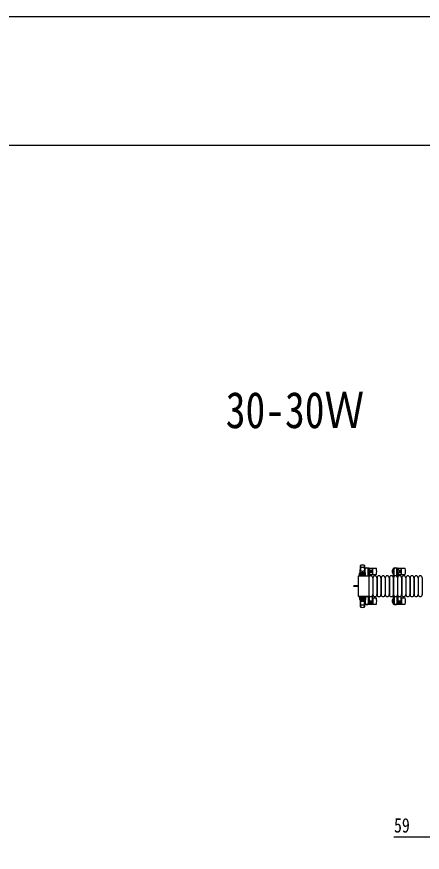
# Model space of a CAD drawing. Units: millimetres, scale not verified. Extents: x -16832 to 16820, y -11892 to 11880.
# Drawn here: x 5091 to 7549, y 6816 to 11880 of the extents above; entities that cross this region are included whole.
import ezdxf
from ezdxf.enums import TextEntityAlignment as Align

# ---------------------------------------------------------------- set-up
doc = ezdxf.new("R2010")
doc.units = ezdxf.units.MM
doc.header["$LTSCALE"] = 50
for name, color, linetype in [('0-1_USER1', 3, 'Continuous'), ('0-4_YKK_13', 4, 'Continuous'), ('0-5_YKK_A1', 4, 'Continuous'), ('0-6_YKK_D', 6, 'Continuous'), ('0-7_YKK_ZWAK', 7, 'Continuous')]:
    doc.layers.add(name, color=color, linetype=linetype)
doc.styles.add('ＭＳ ゴシック', font='')
doc.styles.get('ＭＳ ゴシック').set_extended_font_data('MS Gothic')

msp = doc.modelspace()

# ---------------------------------------------------------------- linework, layer by layer
at = {"layer": '0-4_YKK_13'}
for p, q in [((7168.84, 8491.19), (7168.84, 8508.19)), ((7202.84, 8509.19), (7169.84, 8509.19)), ((7172.34, 8510.19), (7174.77, 8554.21)), ((7172.34, 8510.19), (7200.34, 8510.19)), ((7173.34, 8509.19), (7173.34, 8510.19)), ((7173.34, 8510.19), (7199.34, 8510.19)), ((7173.34, 8509.19), (7175.74, 8509.19)), ((7174.84, 8553.79), (7174.84, 8528.06)), ((7196.94, 8509.19), (7199.34, 8509.19)), ((7197.84, 8554.57), (7197.84, 8527.38)), ((7200.34, 8510.19), (7197.9, 8554.21)), ((7199.34, 8509.19), (7199.34, 8510.19)), ((7201.54, 8530.39), (7202.34, 8530.39)), ((7201.54, 8519.87), (7201.54, 8530.39)), ((7203.14, 8513.89), (7201.54, 8519.87)), ((7222.64, 8538.69), (7202.04, 8538.69)), ((7202.34, 8516.89), (7202.34, 8533.89)), ((7203.14, 8513.89), (7203.34, 8513.89)), ((7203.34, 8509.05), (7203.34, 8533.69)), ((7203.84, 8491.19), (7203.84, 8508.19)), ((7221.34, 8533.89), (7224.64, 8533.89)), ((7221.34, 8491.19), (7221.34, 8533.69)), ((7221.53, 8513.89), (7221.34, 8513.89)), ((7221.53, 8513.89), (7223.14, 8519.87)), ((7222.34, 8516.89), (7222.34, 8533.89)), ((7223.14, 8530.39), (7222.34, 8530.39)), ((7223.14, 8519.87), (7223.14, 8530.39)), ((7224.37, 8537.69), (7270.43, 8537.69)), ((7224.64, 8533.89), (7224.64, 8536.69)), ((7232.63, 8526.19), (7241.84, 8526.19)), ((7232.63, 8511.19), (7241.84, 8511.19)), ((7237.02, 8519.13), (7236.14, 8519.13)), ((7239.66, 8518.25), (7240.54, 8518.25)), ((7249.34, 8501.69), (7249.34, 8535.69)), ((7375.54, 8530.39), (7376.34, 8530.39)), ((7375.54, 8519.87), (7375.54, 8530.39)), ((7377.14, 8513.89), (7375.54, 8519.87)), ((7396.64, 8538.69), (7376.04, 8538.69)), ((7376.34, 8516.89), (7376.34, 8533.89)), ((7377.14, 8513.89), (7377.34, 8513.89)), ((7377.34, 8487.62), (7377.34, 8533.69)), ((7395.34, 8533.89), (7398.64, 8533.89)), ((7395.34, 8487.62), (7395.34, 8533.69)), ((7395.53, 8513.89), (7395.34, 8513.89)), ((7395.53, 8513.89), (7397.14, 8519.87)), ((7396.34, 8516.89), (7396.34, 8533.89)), ((7397.14, 8530.39), (7396.34, 8530.39)), ((7397.14, 8519.87), (7397.14, 8530.39)), ((7398.37, 8537.69), (7444.43, 8537.69)), ((7398.64, 8533.89), (7398.64, 8536.69)), ((7406.63, 8526.19), (7415.84, 8526.19)), ((7406.63, 8511.19), (7415.84, 8511.19)), ((7411.02, 8519.13), (7410.14, 8519.13)), ((7413.66, 8518.25), (7414.54, 8518.25)), ((7423.34, 8501.69), (7423.34, 8535.69)), ((7162.34, 8368.18), (7162.34, 8489.19)), ((7162.34, 8489.19), (7162.34, 8489.19)), ((7164.83, 8491.69), (7221.34, 8491.69)), ((7164.83, 8491.69), (7164.83, 8491.69)), ((7203.84, 8491.19), (7168.84, 8491.19)), ((7169.78, 8496.69), (7202.95, 8496.69)), ((7202.84, 8501.19), (7169.84, 8501.19)), ((7203.34, 8491.19), (7221.34, 8491.19)), ((7221.34, 8491.69), (7221.34, 8491.69)), ((7223.84, 8489.19), (7223.84, 8368.18)), ((7223.84, 8489.19), (7223.84, 8489.19)), ((7224.34, 8499.69), (7270.43, 8499.69)), ((7224.34, 8479.69), (7224.34, 8377.69)), ((7248.34, 8479.69), (7248.34, 8377.69)), ((7249.34, 8479.69), (7249.34, 8377.69)), ((7273.34, 8479.69), (7273.34, 8377.69)), ((7274.34, 8479.69), (7274.34, 8377.69)), ((7298.34, 8479.69), (7298.34, 8377.69)), ((7299.34, 8479.69), (7299.34, 8377.69)), ((7323.34, 8479.69), (7323.34, 8377.69)), ((7324.34, 8479.69), (7324.34, 8377.69)), ((7348.34, 8479.69), (7348.34, 8377.69)), ((7349.34, 8479.69), (7349.34, 8377.69)), ((7373.34, 8479.69), (7373.34, 8377.69)), ((7374.34, 8479.69), (7374.34, 8377.69)), ((7398.34, 8499.69), (7444.43, 8499.69)), ((7398.34, 8479.69), (7398.34, 8377.69)), ((7399.34, 8479.69), (7399.34, 8377.69)), ((7423.34, 8479.69), (7423.34, 8377.69)), ((7424.34, 8479.69), (7424.34, 8377.69)), ((7448.34, 8479.69), (7448.34, 8377.69)), ((7449.34, 8479.69), (7449.34, 8377.69)), ((7473.34, 8479.69), (7473.34, 8377.69)), ((7474.34, 8479.69), (7474.34, 8377.69)), ((7498.34, 8479.69), (7498.34, 8377.69)), ((7499.34, 8479.69), (7499.34, 8377.69)), ((7523.34, 8479.69), (7523.34, 8377.69)), ((7524.34, 8479.69), (7524.34, 8377.69)), ((7548.34, 8479.69), (7548.34, 8377.69)), ((7134.34, 8427.19), (7134.34, 8430.19)), ((7149.84, 8430.19), (7134.34, 8430.19)), ((7149.19, 8427.19), (7149.19, 8430.19)), ((7162.34, 8430.19), (7149.84, 8430.19)), ((7162.34, 8368.18), (7162.34, 8368.18)), ((7221.34, 8365.69), (7164.83, 8365.69)), ((7164.83, 8365.69), (7164.83, 8365.69)), ((7203.84, 8366.19), (7168.84, 8366.19)), ((7168.84, 8366.19), (7168.84, 8349.19)), ((7169.78, 8360.69), (7202.95, 8360.69)), ((7202.84, 8356.19), (7169.84, 8356.19)), ((7203.34, 8366.19), (7221.34, 8366.19)), ((7203.84, 8366.19), (7203.84, 8349.19)), ((7221.34, 8366.19), (7221.34, 8323.69)), ((7221.34, 8365.69), (7221.34, 8365.69)), ((7223.84, 8368.18), (7223.84, 8368.18)), ((7224.34, 8357.69), (7226.34, 8357.69)), ((7226.34, 8369.01), (7226.34, 8341.19)), ((7246.34, 8341.19), (7246.34, 8369.01)), ((7246.34, 8357.69), (7270.43, 8357.69)), ((7249.34, 8355.69), (7249.34, 8321.69)), ((7377.34, 8369.75), (7377.34, 8323.69)), ((7395.34, 8369.75), (7395.34, 8323.69)), ((7398.34, 8357.69), (7401.34, 8357.69)), ((7401.34, 8369.01), (7401.34, 8341.19)), ((7421.34, 8341.19), (7421.34, 8369.01)), ((7421.34, 8357.69), (7444.43, 8357.69)), ((7423.34, 8355.69), (7423.34, 8321.69)), ((7202.84, 8348.19), (7169.84, 8348.19)), ((7172.34, 8347.19), (7200.34, 8347.19)), ((7172.34, 8347.19), (7174.77, 8303.16)), ((7173.34, 8348.19), (7175.74, 8348.19)), ((7173.34, 8348.19), (7173.34, 8347.19)), ((7173.34, 8347.19), (7199.34, 8347.19)), ((7174.84, 8303.58), (7174.84, 8329.31)), ((7196.94, 8348.19), (7199.34, 8348.19)), ((7197.84, 8302.81), (7197.84, 8329.99)), ((7200.34, 8347.19), (7197.9, 8303.16)), ((7199.34, 8348.19), (7199.34, 8347.19)), ((7203.14, 8343.49), (7201.54, 8337.5)), ((7201.54, 8337.5), (7201.54, 8326.99)), ((7201.54, 8326.99), (7202.34, 8326.99)), ((7222.64, 8318.69), (7202.04, 8318.69)), ((7202.34, 8340.49), (7202.34, 8323.49)), ((7203.14, 8343.49), (7203.34, 8343.49)), ((7203.34, 8348.32), (7203.34, 8323.69)), ((7221.53, 8343.49), (7221.34, 8343.49)), ((7221.34, 8323.49), (7224.64, 8323.49)), ((7221.53, 8343.49), (7223.14, 8337.5)), ((7222.34, 8340.49), (7222.34, 8323.49)), ((7223.14, 8326.99), (7222.34, 8326.99)), ((7223.14, 8337.5), (7223.14, 8326.99)), ((7224.37, 8319.69), (7270.43, 8319.69)), ((7224.64, 8323.49), (7224.64, 8320.69)), ((7228.34, 8339.19), (7244.34, 8339.19)), ((7230.09, 8327.69), (7242.59, 8327.69)), ((7230.84, 8339.19), (7230.84, 8327.69)), ((7241.84, 8327.69), (7241.84, 8339.19)), ((7377.14, 8343.49), (7375.54, 8337.5)), ((7375.54, 8337.5), (7375.54, 8326.99)), ((7375.54, 8326.99), (7376.34, 8326.99)), ((7396.64, 8318.69), (7376.04, 8318.69)), ((7376.34, 8340.49), (7376.34, 8323.49)), ((7377.14, 8343.49), (7377.34, 8343.49)), ((7395.53, 8343.49), (7395.34, 8343.49)), ((7395.34, 8323.49), (7398.64, 8323.49)), ((7395.53, 8343.49), (7397.14, 8337.5)), ((7396.34, 8340.49), (7396.34, 8323.49)), ((7397.14, 8326.99), (7396.34, 8326.99)), ((7397.14, 8337.5), (7397.14, 8326.99)), ((7398.37, 8319.69), (7444.43, 8319.69)), ((7398.64, 8323.49), (7398.64, 8320.69)), ((7403.34, 8339.19), (7419.34, 8339.19)), ((7405.09, 8327.69), (7417.59, 8327.69)), ((7405.84, 8339.19), (7405.84, 8327.69)), ((7416.84, 8327.69), (7416.84, 8339.19))]:
    msp.add_line(p, q, dxfattribs=at)
for points in [[(7200.04, 8536.69), (7200.04, 8533.89), (7203.34, 8533.89)], [(7236.14, 8519.13), (7236.14, 8518.25), (7237.02, 8518.25)], [(7238.78, 8520.01), (7238.78, 8520.89), (7237.9, 8520.89), (7237.9, 8520.01)], [(7237.9, 8517.37), (7237.9, 8516.49), (7238.78, 8516.49), (7238.78, 8517.37)], [(7240.54, 8518.25), (7240.54, 8519.13), (7239.66, 8519.13)], [(7374.04, 8536.69), (7374.04, 8533.89), (7377.34, 8533.89)], [(7410.14, 8519.13), (7410.14, 8518.25), (7411.02, 8518.25)], [(7412.78, 8520.01), (7412.78, 8520.89), (7411.9, 8520.89), (7411.9, 8520.01)], [(7411.9, 8517.37), (7411.9, 8516.49), (7412.78, 8516.49), (7412.78, 8517.37)], [(7414.54, 8518.25), (7414.54, 8519.13), (7413.66, 8519.13)], [(7162.34, 8427.19), (7149.84, 8427.19), (7134.34, 8427.19)], [(7200.04, 8320.69), (7200.04, 8323.49), (7203.34, 8323.49)], [(7242.59, 8323.69), (7236.34, 8323.69), (7230.09, 8323.69)], [(7374.04, 8320.69), (7374.04, 8323.49), (7377.34, 8323.49)], [(7417.59, 8323.69), (7411.34, 8323.69), (7405.09, 8323.69)]]:
    msp.add_lwpolyline(points, dxfattribs=at)
for centre in [(7238.34, 8518.69), (7412.34, 8518.69)]:
    msp.add_circle(centre, 4, dxfattribs=at)
for centre, radius, start, end in [((7169.84, 8508.19), 1, 90, 180), ((7176.27, 8554.13), 1.5, 101.97738, 176.83138), ((7182.84, 8528.25), 8, 180, 263.72071), ((7182.84, 8527.38), 8, 180, 263.72071), ((7186.34, 8506.69), 50, 78.05356, 101.94644), ((7186.34, 8506.69), 50, 78.02262, 101.94644), ((7186.34, 8492.09), 50, 79.12335, 100.54947), ((7186.34, 8560.06), 40, 263.72071, 276.27929), ((7186.34, 8559.19), 40, 263.72071, 276.27929), ((7189.84, 8528.25), 8, 276.27929, 0), ((7189.84, 8527.38), 8, 276.27929, 0), ((7196.4, 8554.13), 1.5, 3.16862, 78.02262), ((7212.34, 8518.69), 21, 125.85347, 129.53368), ((7212.34, 8518.69), 15, 143.1301, 149.27754), ((7202.04, 8536.69), 2, 90, 180), ((7202.84, 8508.19), 1, 0, 90), ((7208.34, 8533.69), 5, 90, 180), ((7212.34, 8518.69), 21, 72.24721, 107.75279), ((7216.34, 8533.69), 5, 0, 90), ((7222.64, 8536.69), 2, 0, 90), ((7212.34, 8518.69), 15, 323.1301, 36.8699), ((7212.34, 8518.69), 21, 304.8499, 337.27158), ((7212.34, 8518.69), 21, 22.72842, 54.14653), ((7232.63, 8527.19), 1, 202.72842, 270), ((7232.63, 8510.19), 1, 90, 157.27158), ((7237.02, 8520.01), 0.88, 270, 0), ((7237.02, 8517.37), 0.88, 0, 90), ((7239.66, 8520.01), 0.88, 180, 270), ((7239.66, 8517.37), 0.88, 90, 180), ((7241.84, 8518.69), 7.5, 270, 90), ((7270.43, 8536.69), 1, 5.73917, 90), ((7091.34, 8518.69), 181, 354.26083, 5.73917), ((7386.34, 8518.69), 21, 125.85347, 235.1501), ((7386.34, 8518.69), 15, 143.1301, 216.8699), ((7376.04, 8536.69), 2, 90, 180), ((7382.34, 8533.69), 5, 90, 180), ((7386.34, 8518.69), 21, 72.24721, 107.75279), ((7390.34, 8533.69), 5, 0, 90), ((7396.64, 8536.69), 2, 0, 90), ((7386.34, 8518.69), 15, 323.1301, 36.8699), ((7386.34, 8518.69), 21, 304.8499, 337.27158), ((7386.34, 8518.69), 21, 22.72842, 54.14653), ((7406.63, 8527.19), 1, 202.72842, 270), ((7406.63, 8510.19), 1, 90, 157.27158), ((7411.02, 8520.01), 0.88, 270, 0), ((7411.02, 8517.37), 0.88, 0, 90), ((7413.66, 8520.01), 0.88, 180, 270), ((7413.66, 8517.37), 0.88, 90, 180), ((7415.84, 8518.69), 7.5, 270, 90), ((7444.43, 8536.69), 1, 5.73917, 90), ((7265.34, 8518.69), 181, 354.26083, 5.73917), ((7169.84, 8500.19), 1, 90, 180), ((7202.84, 8500.19), 1, 0, 90), ((7236.34, 8479.69), 12, 0, 180), ((7261.34, 8479.69), 12, 0, 180), ((7270.43, 8500.69), 1, 270, 354.26083), ((7286.34, 8479.69), 12, 0, 180), ((7311.34, 8479.69), 12, 0, 180), ((7336.34, 8479.69), 12, 0, 180), ((7361.34, 8479.69), 12, 0, 180), ((7386.34, 8479.69), 12, 0, 180), ((7411.34, 8479.69), 12, 0, 180), ((7436.34, 8479.69), 12, 0, 180), ((7444.43, 8500.69), 1, 270, 354.26083), ((7461.34, 8479.69), 12, 0, 180), ((7486.34, 8479.69), 12, 0, 180), ((7511.34, 8479.69), 12, 0, 180), ((7536.34, 8479.69), 12, 0, 180), ((7169.84, 8357.19), 1, 180, 270), ((7202.84, 8357.19), 1, 270, 0), ((7236.34, 8377.69), 12, 180, 0), ((7212.34, 8338.69), 21, 48.18967, 55.1501), ((7227.34, 8369.01), 1, 101.93953, 180), ((7245.34, 8369.01), 1, 0, 78.06054), ((7261.34, 8377.69), 12, 180, 0), ((7270.43, 8356.69), 1, 5.73917, 90), ((7091.34, 8338.69), 181, 354.26083, 5.73917), ((7286.34, 8377.69), 12, 180, 0), ((7311.34, 8377.69), 12, 180, 0), ((7336.34, 8377.69), 12, 180, 0), ((7361.34, 8377.69), 12, 180, 0), ((7386.34, 8338.69), 21, 124.8499, 234.14653), ((7386.34, 8377.69), 12, 180, 0), ((7386.34, 8338.69), 21, 44.41529, 55.1501), ((7411.34, 8377.69), 12, 180, 0), ((7402.34, 8369.01), 1, 101.93953, 180), ((7420.34, 8369.01), 1, 0, 78.06054), ((7436.34, 8377.69), 12, 180, 0), ((7444.43, 8356.69), 1, 5.73917, 90), ((7265.34, 8338.69), 181, 354.26083, 5.73917), ((7461.34, 8377.69), 12, 180, 0), ((7486.34, 8377.69), 12, 180, 0), ((7511.34, 8377.69), 12, 180, 0), ((7536.34, 8377.69), 12, 180, 0), ((7169.84, 8349.19), 1, 180, 270), ((7182.84, 8329.99), 8, 96.27929, 180), ((7182.84, 8329.12), 8, 96.27929, 180), ((7186.34, 8365.29), 50, 259.45053, 280.87665), ((7186.34, 8298.19), 40, 83.72071, 96.27929), ((7186.34, 8297.31), 40, 83.72071, 96.27929), ((7189.84, 8329.99), 8, 0, 83.72071), ((7189.84, 8329.12), 8, 0, 83.72071), ((7212.34, 8338.69), 21, 230.46632, 234.14653), ((7212.34, 8338.69), 15, 210.72246, 216.8699), ((7202.04, 8320.69), 2, 180, 270), ((7202.84, 8349.19), 1, 270, 0), ((7208.34, 8323.69), 5, 180, 270), ((7212.34, 8338.69), 21, 252.24721, 287.75279), ((7216.34, 8323.69), 5, 270, 0), ((7222.64, 8320.69), 2, 270, 0), ((7212.34, 8338.69), 15, 21.03942, 36.8699), ((7212.34, 8338.69), 15, 323.1301, 2.97995), ((7212.34, 8338.69), 21, 305.85347, 319.16521), ((7228.34, 8341.19), 2, 180, 270), ((7230.09, 8325.69), 2, 90, 180), ((7230.09, 8325.69), 2, 180, 270), ((7212.34, 8338.69), 21, 328.41179, 331.75749), ((7241.84, 8338.69), 7.5, 270, 53.13006), ((7238.34, 8338.69), 4, 331.04512, 7.18041), ((7242.59, 8325.69), 2, 0, 90), ((7242.59, 8325.69), 2, 270, 0), ((7244.34, 8341.19), 2, 270, 0), ((7270.43, 8320.69), 1, 270, 354.26083), ((7386.34, 8338.69), 15, 143.1301, 216.8699), ((7376.04, 8320.69), 2, 180, 270), ((7382.34, 8323.69), 5, 180, 270), ((7386.34, 8338.69), 21, 252.24721, 287.75279), ((7390.34, 8323.69), 5, 270, 0), ((7396.64, 8320.69), 2, 270, 0), ((7386.34, 8338.69), 15, 323.1301, 36.8699), ((7386.34, 8338.69), 21, 305.85347, 323.0708), ((7403.34, 8341.19), 2, 180, 270), ((7405.09, 8325.69), 2, 90, 180), ((7405.09, 8325.69), 2, 180, 270), ((7386.34, 8338.69), 21, 327.4594, 337.27158), ((7406.63, 8330.19), 1, 142.33706, 157.27158), ((7415.84, 8338.69), 7.5, 277.66229, 42.83337), ((7417.59, 8325.69), 2, 0, 90), ((7417.59, 8325.69), 2, 270, 0), ((7419.34, 8341.19), 2, 270, 0), ((7444.43, 8320.69), 1, 270, 354.26083), ((7176.27, 8303.24), 1.5, 183.16862, 258.02262), ((7186.34, 8350.69), 50, 258.05356, 281.97738), ((7186.34, 8350.69), 50, 258.05356, 281.94644), ((7196.4, 8303.24), 1.5, 281.97738, 356.83138)]:
    msp.add_arc(centre, radius, start, end, dxfattribs=at)
for centre, major_axis, start_param, end_param in [((7164.84, 8489.18), (-1.77, 1.77), 5.4996506, 7.06672), ((7221.33, 8489.18), (1.77, 1.77), 5.4996506, 7.06672), ((7164.84, 8368.19), (1.77, 1.77), 2.358058, 3.9251274), ((7221.33, 8368.19), (-1.77, 1.77), 2.358058, 3.9251274)]:
    msp.add_ellipse(centre, major_axis=major_axis, ratio=0.997169, start_param=start_param, end_param=end_param, dxfattribs=at)
at = {"layer": '0-5_YKK_A1'}
for p, q in [((7200.34, 8509.19), (7200.34, 8533.69)), ((7200.34, 8533.69), (7203.34, 8533.69)), ((7221.34, 8533.69), (7224.34, 8533.69)), ((7224.34, 8533.69), (7224.34, 8323.69)), ((7374.34, 8323.69), (7374.34, 8533.69)), ((7374.34, 8533.69), (7377.34, 8533.69)), ((7395.34, 8533.69), (7398.34, 8533.69)), ((7398.34, 8533.69), (7398.34, 8323.69)), ((7200.34, 8323.69), (7200.34, 8348.19)), ((7202.34, 8323.69), (7200.34, 8323.69)), ((7224.34, 8323.69), (7222.34, 8323.69)), ((7376.34, 8323.69), (7374.34, 8323.69)), ((7398.34, 8323.69), (7396.34, 8323.69))]:
    msp.add_line(p, q, dxfattribs=at)
at = {"layer": '0-6_YKK_D'}
msp.add_lwpolyline([(7627.84, 6908.69), (7568.84, 6908.69), (7376.44, 6908.69)], dxfattribs=at)
at = {"layer": '0-7_YKK_ZWAK'}
msp.add_line((15580.08, 11100), (-15619.92, 11100), dxfattribs=at)
msp.add_lwpolyline([(-16820, -11880), (16820, -11880), (16820, 11880), (-16820, 11880)], close=True, dxfattribs=at)

# ---------------------------------------------------------------- texts
at = {"layer": '0-1_USER1', "style": 'ＭＳ ゴシック', "width": 0.8}
msp.add_text('30-30Ｗ', height=219.9, dxfattribs=at).set_placement((6357.76, 9320.75), align=Align.BOTTOM_LEFT)
at = {"layer": '0-6_YKK_D', "style": 'ＭＳ ゴシック', "width": 0.8}
msp.add_text('59', height=87.98, dxfattribs=at).set_placement((7377.24, 6909.49), align=Align.BOTTOM_LEFT)

doc.saveas('drawing.dxf')
